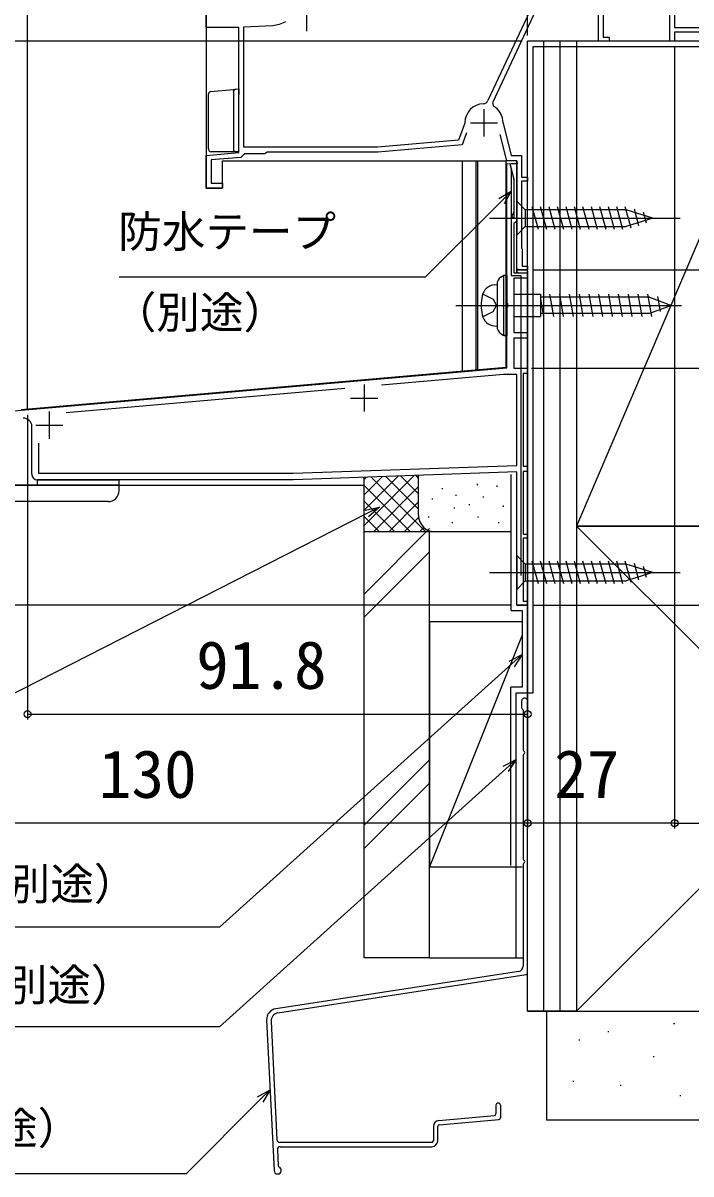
# Model space of a CAD drawing. Units: millimetres, scale not verified. Extents: x -525 to 525, y -783 to 778.
# Drawn here: x 262.4 to 385, y -220.1 to -8.9 of the extents above; entities that cross this region are included whole.
import ezdxf
from ezdxf.enums import TextEntityAlignment as Align

# ---------------------------------------------------------------- set-up
doc = ezdxf.new("R2010")
doc.units = ezdxf.units.MM
doc.header["$LTSCALE"] = 4
for name, color, linetype in [('0-2_YKK_11', 7, 'Continuous'), ('0-4_YKK_12', 2, 'Continuous'), ('0-5_YKK_13', 4, 'Continuous'), ('0-7_YKK_D', 6, 'Continuous'), ('0-9_YSS_K', 3, 'Continuous'), ('0-A_YSS_KE', 3, 'Continuous')]:
    doc.layers.add(name, color=color, linetype=linetype)
doc.styles.add('ＭＳ ゴシック', font='')
doc.styles.get('ＭＳ ゴシック').set_extended_font_data('MS Gothic')

msp = doc.modelspace()

# ---------------------------------------------------------------- linework, layer by layer
at = {"layer": '0-2_YKK_11'}
for p, q in [((314.4, -5.4), (314.4, -10.4)), ((347, -24.7), (347, -29.7)), ((344.5, -27.2), (349.5, -27.2)), ((351.35, -60.96), (351.35, -60.44)), ((321.476, -75.945), (270.287, -80.424)), ((325, -75.2), (325, -80.2)), ((322.5, -77.7), (327.5, -77.7)), ((267.2, -80.2), (267.2, -85.2)), ((264, -91.7), (264, -82.912)), ((264.7, -82.7), (269.7, -82.7))]:
    msp.add_line(p, q, dxfattribs=at)
for points in [[(382, 14.8), (382, -9.7), (397, -9.7), (397, -12.2), (396.2, -12.2), (396.2, -10.6), (382, -10.6), (382, -12.2), (381.1, -12.2), (381.1, -0.384)], [(343.804, -29.036), (343, -31.244), (327.5, -32.6), (307.22, -32.6), (306.96, -32.75), (306.7, -32.9), (303.086, -32.9), (302.791, -33.144), (302.344, -33.548), (296.9, -34.025), (296.9, -38.3), (299, -38.3), (299, -39.2), (296, -39.2), (296, -33.2), (302, -32.675), (302, -9.7), (296, -9.7), (296, 0.1)], [(346, -3.314), (346, -1.7), (357.3, -1.7), (357.3, -2.6), (347.729, -23.126)], [(368.9, -6.322), (368.9, -11.5), (370, -11.5), (370, -12.2), (368, -12.2), (368, -1.071), (363.737, -1.294), (363.526, -1.397), (363.3, -1.5), (361.6, -1.5), (361.6, -4.5), (360.8, -4.5), (360.8, -1.5), (358.2, -1.5), (358.2, -2.8), (348.538, -23.52), (348.742, -24.164)], [(343.5, -27.187), (343.482, -27.288), (342.35, -30.397), (327.461, -31.7), (302.9, -31.7), (302.9, -9.602), (308.25, -9.321)], [(350.5, -27.22), (350.509, -27.294), (351.981, -33.2), (353.9, -33.2), (353.9, -37.2), (355, -37.2), (355, -37.9), (353.9, -37.9), (353.9, -50.135), (353.95, -50.268), (354, -50.4), (354, -53.5), (355, -53.5), (355, -54.2), (353, -54.2), (353, -34.927), (353.223, -34.54), (353.027, -34.2), (351.2, -34.2), (349.991, -29.35)], [(351.35, -60.44), (351.2, -60.18), (351.2, -34.737), (351.722, -34.668), (352.5, -37.573), (352.5, -43.627), (352.14, -44.25), (352.1, -44.4), (352.4, -44.7), (353, -44.7), (353, -45.2), (352.7, -45.5), (352.5, -45.7), (352.5, -54.7), (355, -54.7), (355, -55.7), (352.5, -55.7), (352.5, -65.7), (355, -65.7), (355, -66.7), (352.5, -66.7), (352.5, -72.2), (355, -72.2), (355, -73.2), (354.2, -73.2), (354.2, -90.2), (355, -90.2), (355, -91.2), (354.2, -91.2), (354.2, -102.7), (355, -102.7), (355, -103.4), (354.2, -103.4), (354.2, -115), (355, -115), (355, -115.7), (353, -115.7), (353, -91.268), (312, -92.7), (265, -92.7)], [(231.869, -82.58), (351.2, -72.14), (351.2, -61.22), (351.35, -60.96)], [(265.2, -85.973), (265.2, -91.5), (311.979, -91.5), (353, -90.068), (353, -73.4), (350.568, -73.4), (328.165, -75.36)]]:
    msp.add_lwpolyline(points, dxfattribs=at)
for centre, radius, start, end in [((307.989, -4.328), 5, 273, 301.60721), ((346.822, -22.703), 1, 272.26153, 335.00001), ((347, -27.2), 3.5, 92.26154, 179.78577), ((347, -27.2), 3.5, 359.67129, 60.14177), ((262.5, -82.912), 1.5, 0, 95.00001), ((265, -91.7), 1, 180.00002, 270)]:
    msp.add_arc(centre, radius, start, end, dxfattribs=at)
at = {"layer": '0-4_YKK_12'}
for p, q in [((263.2, -79.782), (263.2, 173.55)), ((296, 0.512), (296, -39.2)), ((382, 0.712), (382, -9.4)), ((382, -12.2), (355, -12.2)), ((382, -10.9), (382, -12.2)), ((299, -34.2), (351, -34.2)), ((343, -34.2), (343, -72.8)), ((345.5, -34.2), (345.5, -72.581)), ((351, -34.2), (351, -72.1)), ((353, -54.7), (353, -34.217)), ((353, -35.68), (353, -34.7)), ((355, -54.3), (355, -38.1)), ((355, -54.3), (355, -38.1)), ((353, -53.9), (353, -54.7)), ((353, -54.2), (355, -54.2)), ((353, -54.4), (353, -54.7)), ((353, -54.4), (353, -54.7)), ((353.3, -54.7), (353, -54.7)), ((353.3, -54.7), (353, -54.7)), ((353.3, -54.7), (353, -54.7)), ((354.7, -54.7), (355, -54.7)), ((354.7, -54.7), (355, -54.7)), ((354.7, -54.7), (355, -54.7)), ((355, -54.4), (355, -54.7)), ((355, -54.4), (355, -54.7)), ((355, -54.4), (355, -54.7)), ((355, -54.7), (355, -115.7)), ((351, -72.1), (262.001, -79.886)), ((248.191, -93.7), (325, -93.7)), ((353, -115.7), (353, -93.7)), ((353, -115.7), (355, -115.7))]:
    msp.add_line(p, q, dxfattribs=at)
for points in [[(353, -54.7), (355, -54.7), (355, -12.2)], [(296, -39.2), (299, -39.2), (299, -34.2)]]:
    msp.add_lwpolyline(points, dxfattribs=at)
at = {"layer": '0-5_YKK_13'}
for p, q in [((296.856, -21.459), (300.96, -21.093)), ((300.96, -21.093), (301.447, -21.049)), ((301.447, -21.049), (301.466, -21.048)), ((296.4, -32), (296.4, -21.957)), ((301, -21.547), (301, -32)), ((301.5, -32.5), (296.9, -32.5)), ((301.7, -32.5), (301.5, -32.5)), ((301.511, -32.5), (301.5, -32.5)), ((345.8, -34.2), (345.8, -72.555)), ((351.798, -34.952), (352.49, -37.535)), ((351.991, -34.7), (352.8, -34.7)), ((353, -34.9), (353, -44.5)), ((352.5, -37.612), (352.5, -44.5)), ((353, -41.6), (353, -47.8)), ((353, -41.6), (354.55, -43.15)), ((373.084, -43.15), (354.55, -43.15)), ((354.55, -43.15), (354.55, -46.25)), ((356.976, -46.8), (355.851, -42.6)), ((358.529, -46.8), (357.404, -42.6)), ((360.082, -46.8), (358.957, -42.6)), ((361.635, -46.8), (360.51, -42.6)), ((363.188, -46.8), (362.063, -42.6)), ((364.741, -46.8), (363.616, -42.6)), ((366.294, -46.8), (365.169, -42.6)), ((367.847, -46.8), (366.721, -42.6)), ((369.4, -46.8), (368.274, -42.6)), ((370.953, -46.8), (369.827, -42.6)), ((372.506, -46.8), (371.38, -42.6)), ((373.989, -46.541), (372.933, -42.6)), ((378, -44.7), (373.084, -43.15)), ((375.421, -46.09), (374.608, -43.054)), ((376.853, -45.638), (376.304, -43.588)), ((348, -44.7), (383, -44.7)), ((352.7, -44.7), (352.8, -44.7)), ((353, -47.8), (354.55, -46.25)), ((354.55, -46.25), (373.084, -46.25)), ((378, -44.7), (373.084, -46.25)), ((348.908, -56.943), (349.4, -56.9)), ((349.4, -56.803), (349.4, -64.598)), ((350.068, -55.555), (350.6, -55.2)), ((350.6, -55.2), (350.6, -66.2)), ((351.2, -55.2), (350.6, -55.2)), ((351.2, -55.2), (350.7, -55.2)), ((351.2, -55.2), (351.2, -66.2)), ((346.748, -58.6), (348.696, -59.55)), ((352.5, -58.65), (357.4, -58.65)), ((357.4, -58.65), (357.4, -62.75)), ((359.044, -58.65), (359.754, -62.75)), ((360.844, -58.65), (361.554, -62.75)), ((362.644, -58.65), (363.354, -62.75)), ((364.444, -58.65), (365.154, -62.75)), ((366.244, -58.65), (366.954, -62.75)), ((368.044, -58.65), (368.754, -62.75)), ((369.844, -58.65), (370.554, -62.75)), ((371.644, -58.65), (372.354, -62.75)), ((373.444, -58.65), (374.154, -62.75)), ((375.244, -58.65), (375.954, -62.75)), ((377.044, -58.65), (377.754, -62.75)), ((378.828, -59.098), (379.316, -61.847)), ((341.855, -60.7), (383.27, -60.7)), ((348.696, -59.55), (349.308, -60.7)), ((348.696, -61.85), (349.308, -60.7)), ((377.4, -59.2), (357.4, -59.2)), ((357.4, -59.551), (357.954, -62.75)), ((377.4, -59.2), (381.4, -60.7)), ((381.4, -60.7), (377.4, -62.2)), ((346.748, -62.8), (348.696, -61.85)), ((352.5, -62.75), (357.4, -62.75)), ((377.4, -62.2), (357.4, -62.2)), ((348.908, -64.458), (349.4, -64.5)), ((350.068, -65.846), (350.6, -66.2)), ((351.2, -66.2), (350.6, -66.2)), ((351.2, -66.2), (350.7, -66.2)), ((350.7, -66.2), (351.2, -66.2)), ((280.001, -94.7), (280.001, -92.7)), ((280.001, -93.7), (234.4, -93.7)), ((278.001, -96.7), (226.001, -96.7)), ((353, -106.604), (353, -112.804)), ((353, -106.604), (354.55, -108.154)), ((356.977, -111.804), (355.851, -107.604)), ((358.529, -111.804), (357.404, -107.604)), ((360.082, -111.804), (358.957, -107.604)), ((361.635, -111.804), (360.51, -107.604)), ((363.188, -111.804), (362.063, -107.604)), ((364.741, -111.804), (363.616, -107.604)), ((366.294, -111.804), (365.169, -107.604)), ((367.847, -111.804), (366.722, -107.604)), ((369.4, -111.804), (368.274, -107.604)), ((370.953, -111.804), (369.827, -107.604)), ((372.506, -111.804), (371.38, -107.604)), ((373.989, -111.545), (372.933, -107.604)), ((348, -109.704), (383, -109.704)), ((373.084, -108.154), (354.55, -108.154)), ((354.55, -108.154), (354.55, -111.254)), ((378, -109.704), (373.084, -108.154)), ((378, -109.704), (373.084, -111.254)), ((375.421, -111.094), (374.608, -108.057)), ((376.853, -110.642), (376.304, -108.592)), ((353, -112.804), (354.55, -111.254)), ((354.55, -111.254), (373.084, -111.254))]:
    msp.add_line(p, q, dxfattribs=at)
for points in [[(301.456, -21.049), (302, -21), (302, -22.004)], [(302, -32.2), (301.948, -32.37), (301.834, -32.468), (301.7, -32.5)], [(265.001, -93.7), (265.001, -92.7), (280.001, -92.7)]]:
    msp.add_lwpolyline(points, dxfattribs=at)
for centre, radius, start, end in [((301.5, -21.547), 0.5, 95.10217, 180), ((296.9, -21.957), 0.5, 95.10217, 180), ((296.9, -32), 0.5, 180, 188.23791), ((296.9, -32), 0.5, 188.23791, 269), ((296.9, -32), 0.5, 269, 270), ((301.5, -32), 0.5, 180, 270), ((351.991, -34.9), 0.2, 90, 195), ((352.8, -34.9), 0.2, 0, 90), ((352.2, -37.612), 0.3, 0, 15), ((352.7, -44.5), 0.2, 180, 270), ((352.8, -44.5), 0.2, 270, 0), ((349.125, -59.434), 2.5, 94.97342, 168.76363), ((350.9, -56.803), 1.5, 123.69007, 180), ((355.5, -60.7), 9, 168.76363, 191.23637), ((349.125, -61.967), 2.5, 191.23637, 265.02658), ((350.9, -64.598), 1.5, 180, 236.30993), ((278.001, -94.7), 2, 270, 0.00003)]:
    msp.add_arc(centre, radius, start, end, dxfattribs=at)
msp.add_ellipse((300.991, -21.592), major_axis=(0, 0.502), ratio=0.017394, start_param=4.715495, end_param=4.8029789, dxfattribs=at)
at = {"layer": '0-7_YKK_D'}
for p, q in [((355, -11.2), (355, 84.3)), ((354, -12.2), (184, -12.2)), ((382, -13.2), (382, -156.7)), ((382, -13.2), (382, -156.7)), ((356, -54.2), (444, -54.2)), ((355, -56.8), (355, -156.7)), ((355.7, -72.2), (464, -72.2)), ((263.2, -80.782), (263.2, -136.7)), ((352, -115.7), (164, -115.7)), ((356, -115.7), (484, -115.7)), ((355, -117.8), (355, -136.7)), ((355, -117.9), (355, -156.7)), ((263.2, -135.7), (355, -135.7)), ((355, -155.7), (225, -155.7)), ((382, -155.7), (355, -155.7))]:
    msp.add_line(p, q, dxfattribs=at)
for points in [[(352, -39.761), (350.197, -41.564), (336.229, -55.532), (279.998, -55.532)], [(349.714, -41.081), (352, -39.761), (350.68, -42.047)], [(327.787, -97.717), (325.515, -98.875), (213.989, -155.7), (127.798, -155.7)], [(325.205, -98.266), (327.787, -97.717), (325.825, -99.484)], [(354, -124.777), (352.105, -126.483), (298.456, -174.789), (209.971, -174.789)], [(351.648, -125.976), (354, -124.777), (352.562, -126.991)], [(352.899, -144.031), (351.004, -145.737), (298.456, -193.052), (209.971, -193.052)], [(350.547, -145.23), (352.899, -144.031), (351.462, -146.245)], [(382, -155.7), (397, -155.7), (418.277, -155.7)], [(307.728, -204.62), (305.925, -206.423), (292.334, -220.014), (207.959, -220.014)], [(305.442, -205.94), (307.728, -204.62), (306.408, -206.906)]]:
    msp.add_lwpolyline(points, dxfattribs=at)
for centre in [(263.2, -135.7), (355, -135.7), (355, -155.7), (355, -155.7), (382, -155.7), (382, -155.7)]:
    msp.add_circle(centre, 0.637, dxfattribs=at)
at = {"layer": '0-9_YSS_K'}
for p, q in [((358, -190.2), (358, -12.2)), ((361, -190.2), (361, -12.2)), ((402, -12.2), (364, -101.2)), ((325, -101.108), (334.18, -91.929)), ((325, -98.28), (331.249, -92.031)), ((325, -95.452), (328.318, -92.133)), ((325, -102.251), (325, -92.251)), ((325, -92.623), (325.373, -92.251)), ((326.268, -92.205), (336.314, -102.251)), ((329.001, -92.109), (335, -98.108)), ((331.734, -92.014), (335, -95.28)), ((334.467, -91.919), (335, -92.452)), ((335, -99.251), (335, -91.9)), ((355, -99.251), (355, -92.251)), ((325, -93.765), (333.485, -102.251)), ((326.686, -102.251), (335, -93.937)), ((339.326, -94.251), (339.326, -94.451)), ((345.755, -93.467), (345.755, -93.667)), ((349.349, -93.771), (349.349, -93.971)), ((325, -96.594), (330.657, -102.251)), ((329.515, -102.251), (335, -96.765)), ((337.495, -96.107), (337.495, -96.307)), ((341.835, -95.44), (341.835, -95.64)), ((346.842, -95.774), (346.842, -95.974)), ((341.501, -97.777), (341.501, -97.977)), ((344.294, -97.174), (344.294, -97.374)), ((350.514, -97.443), (350.514, -97.643)), ((325, -99.422), (327.828, -102.251)), ((332.343, -102.251), (335.018, -99.576)), ((336.828, -99.446), (336.828, -99.646)), ((341.167, -100.447), (341.167, -100.647)), ((345.841, -99.446), (345.841, -99.646)), ((349.682, -100.447), (349.682, -100.647)), ((453, -101.2), (364, -190.2)), ((364, -101.2), (453, -190.2)), ((337, -101.669), (325, -113.669)), ((338, -102.251), (325, -102.251)), ((335.172, -102.251), (335.966, -101.456)), ((352, -102.251), (338, -102.251)), ((337, -105.912), (325, -117.912)), ((337, -118.701), (354, -118.701)), ((337, -118.701), (337, -163.701)), ((355, -163.701), (355, -118.701)), ((354, -121.201), (337, -163.701)), ((337, -144.096), (325, -156.096)), ((337, -148.338), (325, -160.338)), ((337, -163.701), (354, -163.701)), ((337, -180.431), (354.2, -180.431)), ((364, -190.2), (355, -190.2)), ((369.711, -193.954), (369.911, -193.954)), ((381.816, -192.44), (382.016, -192.44)), ((364.415, -195.467), (364.615, -195.467)), ((378.033, -198.493), (378.233, -198.493)), ((363.28, -203.033), (363.48, -203.033)), ((371.98, -203.789), (372.18, -203.789)), ((382.951, -205.681), (383.151, -205.681))]:
    msp.add_line(p, q, dxfattribs=at)
msp.add_arc((338, -99.251), 3, 180, 270, dxfattribs=at)
at = {"layer": '0-A_YSS_KE'}
for p, q in [((364, -12.2), (355, -12.2)), ((355, -190.2), (355, -12.2)), ((364, -12.2), (364, -190.2)), ((355.999, -13.2), (396.999, -13.2)), ((355.999, -131.77), (355.999, -13.2)), ((352, -35.708), (352, -55.233)), ((352, -55.233), (353.746, -55.233)), ((353.746, -55.233), (353.746, -110.233)), ((352, -116.7), (352, -91.701)), ((354, -130.77), (351.899, -130.77)), ((351.899, -163.5), (351.899, -130.77)), ((352.899, -131.77), (355.999, -131.77)), ((352.899, -180.431), (352.899, -131.77)), ((353.9, -133.32), (353.9, -134.57)), ((354.2, -134.957), (354.2, -142.311)), ((355, -183.191), (355, -133.32)), ((354.2, -143.228), (354.2, -162.311)), ((354.2, -163.228), (354.2, -181.926)), ((353.369, -182.912), (308.784, -189.766)), ((309.172, -190.512), (354.751, -183.487)), ((307.09, -191.843), (308.469, -219.452)), ((307.902, -192.069), (308.988, -213.795)), ((355, -190.2), (364, -190.2)), ((358.498, -190.2), (358.498, -210.2)), ((358.498, -190.2), (458.498, -190.2)), ((349.2, -207.47), (349.2, -209.061)), ((350, -207.47), (350, -209.795)), ((338.705, -210.249), (348.926, -209.36)), ((338.774, -211.046), (349.726, -210.093)), ((458.498, -210.2), (358.498, -210.2)), ((337.7, -211.345), (337.7, -213.97)), ((338.5, -213.97), (338.5, -211.345)), ((337.4, -214.27), (309.487, -214.27)), ((309.577, -215.07), (337.4, -215.07)), ((309.077, -215.595), (309.226, -218.562)), ((309.118, -220.07), (309.15, -220.07))]:
    msp.add_line(p, q, dxfattribs=at)
for points in [[(402, -12.2), (364, -12.2), (364, -101.2), (402, -101.2)], [(337, -180.431), (325, -180.431), (325, -102.251)], [(337, -180.431), (337, -102.251), (325, -102.251)], [(352, -116.7), (354, -116.7), (354, -130.77)]]:
    msp.add_lwpolyline(points, dxfattribs=at)
msp.add_lwpolyline([(453, -190.2), (453, -101.2), (364, -101.2), (364, -190.2)], close=True, dxfattribs=at)
for centre, radius, start, end in [((354.45, -133.32), 0.55, 359.99998, 180.00167), ((354.1, -134.57), 0.2, 179.99694, 255.51968), ((354, -134.957), 0.2, 360, 75.52165), ((354.4, -142.311), 0.2, 180.00003, 246.42147), ((354.4, -143.228), 0.2, 113.57855, 179.99998), ((354.2, -142.77), 0.3, 293.57987, 66.42007), ((354.4, -162.311), 0.2, 180.00003, 246.42147), ((354.2, -162.77), 0.3, 293.57987, 66.42007), ((354.4, -163.228), 0.2, 113.57855, 179.99998), ((353.2, -181.926), 1, 279.71601, 0), ((354.7, -183.191), 0.3, 279.71625, 0), ((309.088, -191.743), 2, 98.74002, 182.85963), ((309.4, -191.994), 1.5, 98.76138, 182.85963), ((348.9, -209.061), 0.3, 274.96983, 0), ((349.6, -207.47), 0.4, 90.00009, 180), ((349.6, -207.47), 0.4, 0, 90.00009), ((338.8, -211.345), 1.1, 94.96983, 180), ((338.8, -211.345), 0.3, 94.96983, 180), ((349.7, -209.795), 0.3, 274.96983, 0), ((309.487, -213.77), 0.5, 182.85963, 270.0001), ((309.577, -215.57), 0.5, 90.0001, 182.85963), ((337.4, -213.97), 1.1, 270, 360), ((337.4, -213.97), 0.3, 270, 360), ((309.118, -219.42), 0.65, 182.85963, 270.0001), ((309.15, -219.42), 0.65, 270.0001, 66.73014), ((309.525, -218.547), 0.3, 182.85963, 246.73014)]:
    msp.add_arc(centre, radius, start, end, dxfattribs=at)

# ---------------------------------------------------------------- texts
at = {"layer": '0-7_YKK_D', "style": 'ＭＳ ゴシック'}
for s, height, p in [('防水テープ', 5.865, (279.851, -51.844)), ('（別途）', 5.865, (278.851, -66.677)), ('91.8', 8.798, (294.168, -133.7)), ('130', 8.798, (276.295, -153.7)), ('27', 8.798, (359.875, -153.7)), ('防水テープ（別途）', 5.865, (211.375, -171.541)), ('防水シート（別途）', 5.865, (210.845, -190.075)), ('通気水切（別途）', 5.865, (209.073, -216.329))]:
    msp.add_text(s, height=height, dxfattribs=at).set_placement(p, align=Align.BOTTOM_LEFT)

doc.saveas('drawing.dxf')
